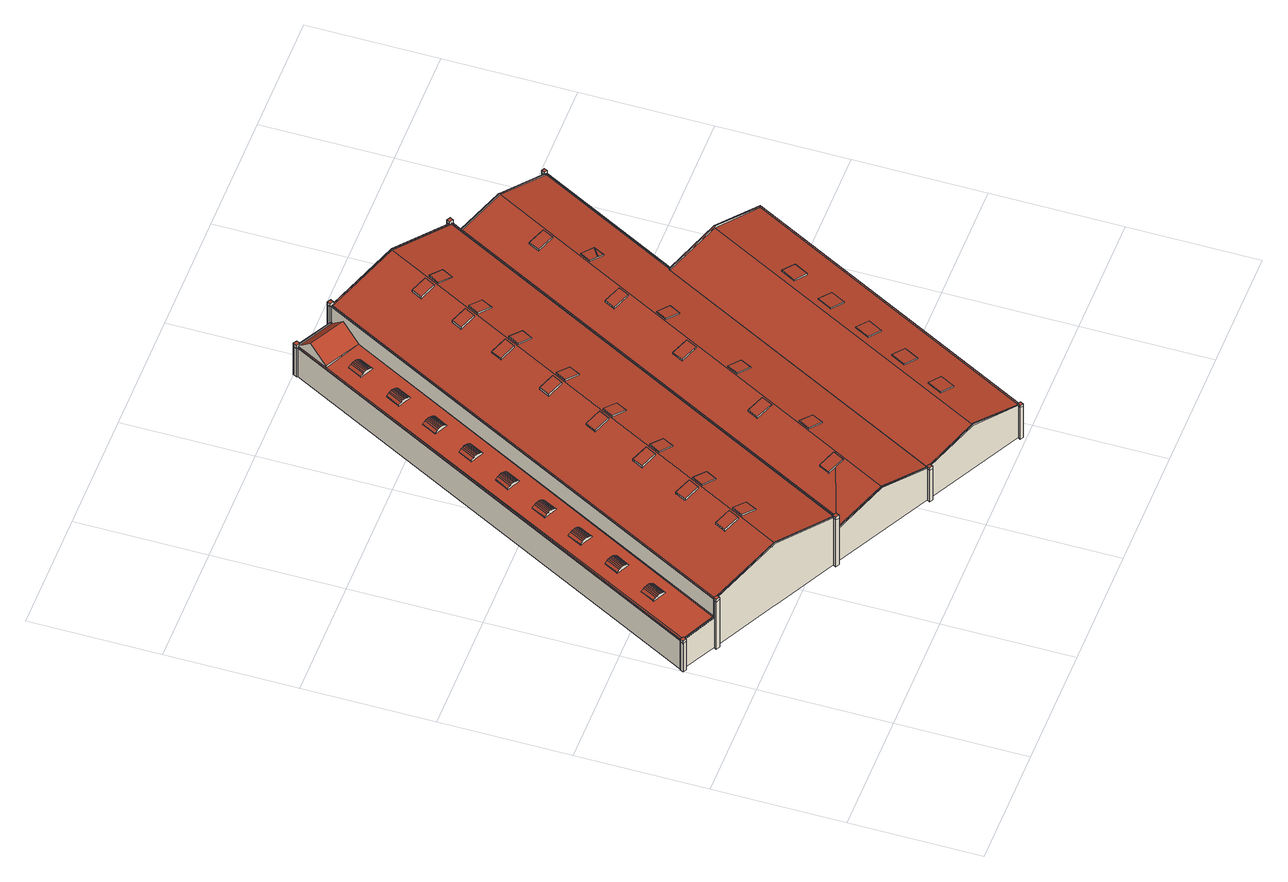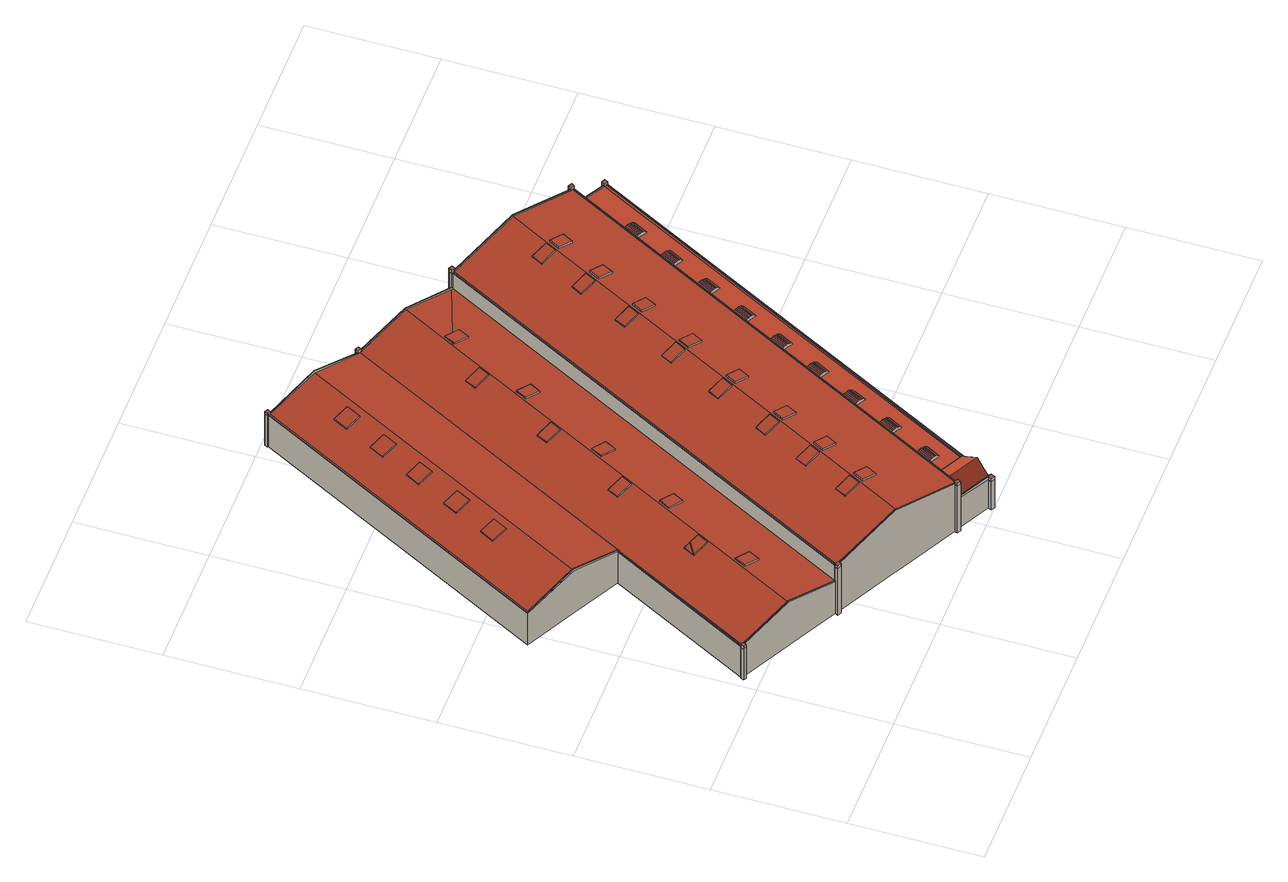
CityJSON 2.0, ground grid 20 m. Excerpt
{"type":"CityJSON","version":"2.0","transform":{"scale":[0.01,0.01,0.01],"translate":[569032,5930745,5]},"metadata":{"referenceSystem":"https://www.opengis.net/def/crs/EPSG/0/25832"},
"CityObjects":{
"building1":{"type":"Building","attributes":{"Grundfläche 2D":"4570.518502","Grundhöhe NN":"5.281"},"children":["building1-1","building1-2","building1-3","building1-4","building1-5","building1-6","building1-7","building1-8","building1-9","building1-10","building1-11","building1-12","building1-13","building1-14","building1-15","building1-16","building1-17","building1-18","building1-19","building1-20","building1-21","building1-22","building1-23","building1-24","building1-25","building1-26","building1-27","building1-28","building1-29","building1-30","building1-31","building1-32","building1-33","building1-34","building1-35","building1-36","building1-37","building1-38","building1-39","building1-40","building1-41","building1-42","building1-43","building1-44","building1-45","building1-46","building1-47","building1-48","building1-49","building1-50","building1-51","building1-52","building1-53","building1-54","building1-55","building1-56"],"geometry":[{"type":"MultiSurface","lod":"3","boundaries":[[[0,1,2]],[[1,3,2]],[[1,4,5,3]],[[4,6,7,5]],[[8,7,6]],[[8,9,10,11]],[[11,7,8]],[[12,13,14,15]],[[16,17,18,19,20,21,22,23,24,25,26,27,28,29,30,31,32,33,34,35,36,37,38,39]],[[40,41,42]],[[43,41,40]],[[44,45,46]],[[45,47,46]],[[48,49,50,51,16,39,38,37,36,35,34,52,53,54,42,41,55,56,46,47]],[[57,58,59,60,61]],[[62,63,64,65]],[[66,67,68,69,70,64,63,71]],[[72,73,74,75,76,77]],[[78,79,80,81]],[[82,83,84,85,81,80,79,86,87,88,89,90]],[[85,91,92,93,94,79,78,81]],[[95,96,97,98,99,100,101,102,103,104,105,106,107,108,109,110,111,88,87,86,79,94,93,92],[112,113,112,86]],[[112,86,112,113]],[[114,115,116,117,118,119,120,121,122,123,124]],[[125,126,104,127,128,101,129,130,114,124,123,131,132]],[[133,134,135]],[[133,136,137,138]],[[133,139,134]],[[139,140,134]],[[134,140,141,142]],[[143,144,145,146,141,140,147]],[[140,139,147]],[[137,147,139,133,138]],[[148,149,150,151]],[[152,150,149,153,154,155]],[[156,157,158,145,144,159,155,154,160,161,162]],[[134,142,163,164,165]],[[126,125,0,2]],[[131,123,122,8,6,4,1,0,125,132]],[[8,122,121,9]],[[120,166,11,10]],[[166,167,168,169,170,2,3,5,7,11]],[[23,13,12,25,24]],[[22,26,15,14]],[[46,59,58,57,41,171]],[[56,55,61,60]],[[70,69,159,144,143,147,65,64]],[[147,137,62,65]],[[72,157,142,74,73]],[[77,76,75,141,146,145,158]],[[166,120,172,173]],[[174,175,106,105,104,126,169,168,167,166,173,176]],[[100,129,101]],[[129,100,99,130]],[[114,130,99,177,178,115]],[[116,115,178,179]],[[117,116,179,180]],[[181,119,118,117,180,182]],[[120,119,181,172]],[[22,84,83,26]],[[27,26,83,82,183]],[[27,183,82,90,184,185,186,30,29,28]],[[31,30,186,187]],[[32,31,187,188]],[[189,190,52,34,33,32,188,191]],[[53,52,190,192]],[[54,53,192,193]],[[194,153,149,195,43,40,42,54,193,196]],[[43,195,149,148,197,41]],[[62,137,136,46,171,41,197,148,151,71,63]],[[44,46,136,133,198]],[[44,198,133,135,199,45]],[[45,199,135,200,201,47]],[[48,47,201,202]],[[49,48,202,203]],[[50,49,203,204]],[[205,206,17,16,51,50,204,207]],[[18,17,206,208]],[[19,18,208,209]],[[210,21,20,19,209,211,91,85]],[[21,210,85,84,22]],[[154,153,194,212]],[[160,154,212,213]],[[161,160,213,214]],[[215,156,162,161,214,216]],[[157,156,215,217]],[[142,157,217,218]],[[163,142,218,219]],[[164,163,219,220]],[[165,164,220,221]],[[134,165,221,222]],[[135,134,222,200]],[[95,92,91,211,223]],[[96,95,223,224]],[[97,96,224,225]],[[98,97,225,226]],[[99,98,226,177]],[[128,102,101]],[[102,128,127,103]],[[127,104,103]],[[107,106,175,227]],[[108,107,227,228]],[[109,108,228,229]],[[110,109,229,230]],[[111,110,230,231]],[[90,89,88,111,231,232,233,184]],[[221,220,219,218,217,215,216,214,213,212,194,196,193,192,190,189,191,188,187,186,185,184,233,232,231,230,229,228,227,175,174,176,173,172,181,182,180,179,178,177,226,225,224,223,211,209,208,206,205,207,204,203,202,201,200,222]]],"semantics":{"surfaces":[{"type":"RoofSurface"},{"type":"WallSurface"},{"type":"GroundSurface"}],"values":[0,0,0,0,0,0,0,0,0,0,0,0,0,0,0,0,0,0,0,0,0,0,0,0,0,0,0,0,0,0,0,0,0,0,0,0,0,1,1,1,1,1,1,1,1,1,1,1,1,1,1,1,1,1,1,1,1,1,1,1,1,1,1,1,1,1,1,1,1,1,1,1,1,1,1,1,1,1,1,1,1,1,1,1,1,1,1,1,1,1,1,1,1,1,1,1,1,1,1,1,1,1,1,1,1,1,2]}}]},
"building1-1":{"type":"BuildingInstallation","parents":["building1"],"geometry":[{"type":"MultiSurface","lod":"3","boundaries":[[[234,235,236,237]],[[238,239,237,236]],[[234,237,239,240]],[[235,234,240,241]],[[241,238,236,235]]],"semantics":{"surfaces":[{"type":"RoofSurface"},{"type":"WallSurface"}],"values":[0,1,1,1,1]}}]},
"building1-2":{"type":"BuildingInstallation","parents":["building1"],"geometry":[{"type":"MultiSurface","lod":"3","boundaries":[[[242,243,244,245]],[[245,244,246,247]],[[242,245,247,248]],[[243,242,248,249]],[[244,243,249,246]]],"semantics":{"surfaces":[{"type":"RoofSurface"},{"type":"WallSurface"}],"values":[0,1,1,1,1]}}]},
"building1-3":{"type":"BuildingInstallation","parents":["building1"],"geometry":[{"type":"MultiSurface","lod":"3","boundaries":[[[250,251,252,253]],[[253,252,254,255]],[[255,256,250,253]],[[251,250,256,257]],[[257,254,252,251]]],"semantics":{"surfaces":[{"type":"RoofSurface"},{"type":"WallSurface"}],"values":[0,1,1,1,1]}}]},
"building1-4":{"type":"BuildingInstallation","parents":["building1"],"geometry":[{"type":"MultiSurface","lod":"3","boundaries":[[[258,259,260,261]],[[261,260,262,263]],[[258,261,263,264]],[[259,258,264,265]],[[260,259,265,262]]],"semantics":{"surfaces":[{"type":"RoofSurface"},{"type":"WallSurface"}],"values":[0,1,1,1,1]}}]},
"building1-5":{"type":"BuildingInstallation","parents":["building1"],"geometry":[{"type":"MultiSurface","lod":"3","boundaries":[[[266,267,268,269,270,271,272,273,274]],[[32,275,276,269,268,267,31]],[[277,25,12,15,26,27,272,271,270,269,276]],[[29,30,266,274,273,272,27,28]],[[31,267,266,30]]],"semantics":{"surfaces":[{"type":"RoofSurface"},{"type":"WallSurface"}],"values":[0,1,1,1,1]}}]},
"building1-6":{"type":"BuildingInstallation","parents":["building1"],"geometry":[{"type":"MultiSurface","lod":"3","boundaries":[[[278,279,280,281]],[[281,280,282,283]],[[278,281,283,284]],[[279,278,284,285]],[[280,279,285,282]]],"semantics":{"surfaces":[{"type":"RoofSurface"},{"type":"WallSurface"}],"values":[0,1,1,1,1]}}]},
"building1-7":{"type":"BuildingInstallation","parents":["building1"],"geometry":[{"type":"MultiSurface","lod":"3","boundaries":[[[286,287,288,289,290,291,292,293,294,295]],[[287,54,42,40,289,288]],[[40,43,290,289]],[[290,43,41,57,61,55,296,297,293,292,291]],[[297,298,299,52,53,286,295,294,293]],[[53,54,287,286]]],"semantics":{"surfaces":[{"type":"RoofSurface"},{"type":"WallSurface"}],"values":[0,1,1,1,1,1]}}]},
"building1-8":{"type":"BuildingInstallation","parents":["building1"],"geometry":[{"type":"MultiSurface","lod":"3","boundaries":[[[300,301,302,303]],[[303,302,304,305]],[[305,306,300,303]],[[301,300,306,307]],[[302,301,307,304]]],"semantics":{"surfaces":[{"type":"RoofSurface"},{"type":"WallSurface"}],"values":[0,1,1,1,1]}}]},
"building1-9":{"type":"BuildingInstallation","parents":["building1"],"geometry":[{"type":"MultiSurface","lod":"3","boundaries":[[[308,309,310,311]],[[311,310,312,313]],[[313,314,308,311]],[[314,315,309,308]],[[310,309,315,312]]],"semantics":{"surfaces":[{"type":"RoofSurface"},{"type":"WallSurface"}],"values":[0,1,1,1,1]}}]},
"building1-10":{"type":"BuildingInstallation","parents":["building1"],"geometry":[{"type":"MultiSurface","lod":"3","boundaries":[[[316,317,318]],[[319,320,321,316,318,322]],[[323,320,319]],[[324,325,326]],[[323,324,326,320]],[[319,322,318,327,39,328]],[[323,319,328,329]],[[324,323,329,330]],[[330,331,325,324]],[[50,51,16,17,316,321,320,326]]],"semantics":{"surfaces":[{"type":"RoofSurface"},{"type":"WallSurface"}],"values":[0,0,0,0,0,1,1,1,1,1]}}]},
"building1-11":{"type":"BuildingInstallation","parents":["building1"],"geometry":[{"type":"MultiSurface","lod":"3","boundaries":[[[332,276,275,333,334,335]],[[333,336,299,298,297,337,338,334]],[[32,33,34,52,299,336,333,275]],[[296,339,337,297]],[[340,335,334,338,337,339,35,341]],[[340,342,332,335]],[[342,277,276,332]]],"semantics":{"surfaces":[{"type":"RoofSurface"},{"type":"WallSurface"}],"values":[0,0,1,1,1,1,1]}}]},
"building1-12":{"type":"BuildingInstallation","parents":["building1"],"geometry":[{"type":"MultiSurface","lod":"3","boundaries":[[[343,344,345,346]],[[346,345,347,348]],[[343,346,348,349]],[[344,343,349,350]],[[345,344,350,347]]],"semantics":{"surfaces":[{"type":"RoofSurface"},{"type":"WallSurface"}],"values":[0,1,1,1,1]}}]},
"building1-13":{"type":"BuildingInstallation","parents":["building1"],"geometry":[{"type":"MultiSurface","lod":"3","boundaries":[[[351,352,353,354,355,356,357,358,359]],[[356,355,45,47]],[[47,48,357,356]],[[48,49,358,357]],[[50,326,359,358,49]],[[326,325,351,359]],[[331,56,60,59,46,44,354,353,352,351,325]],[[44,45,355,354]]],"semantics":{"surfaces":[{"type":"RoofSurface"},{"type":"WallSurface"}],"values":[0,1,1,1,1,1,1,1]}}]},
"building1-14":{"type":"BuildingInstallation","parents":["building1"],"geometry":[{"type":"MultiSurface","lod":"3","boundaries":[[[360,361,362,363,364]],[[362,361,360,365,366,367]],[[363,362,367,368]],[[364,363,368,369]],[[360,364,369,365]]],"semantics":{"surfaces":[{"type":"RoofSurface"},{"type":"WallSurface"}],"values":[0,1,1,1,1]}}]},
"building1-15":{"type":"BuildingInstallation","parents":["building1"],"geometry":[{"type":"MultiSurface","lod":"3","boundaries":[[[370,371,372,373]],[[374,375,373,372]],[[375,376,370,373]],[[371,370,376,377]],[[372,371,377,374]]],"semantics":{"surfaces":[{"type":"RoofSurface"},{"type":"WallSurface"}],"values":[0,1,1,1,1]}}]},
"building1-16":{"type":"BuildingInstallation","parents":["building1"],"geometry":[{"type":"MultiSurface","lod":"3","boundaries":[[[378,379,380,381]],[[381,380,382,383]],[[378,381,383,384]],[[384,385,379,378]],[[380,379,385,382]]],"semantics":{"surfaces":[{"type":"RoofSurface"},{"type":"WallSurface"}],"values":[0,1,1,1,1]}}]},
"building1-17":{"type":"BuildingInstallation","parents":["building1"],"geometry":[{"type":"MultiSurface","lod":"3","boundaries":[[[386,387,388,389]],[[389,388,390,391]],[[391,392,386,389]],[[392,393,387,386]],[[388,387,393,390]]],"semantics":{"surfaces":[{"type":"RoofSurface"},{"type":"WallSurface"}],"values":[0,1,1,1,1]}}]},
"building1-18":{"type":"BuildingInstallation","parents":["building1"],"geometry":[{"type":"MultiSurface","lod":"3","boundaries":[[[394,395,396,397]],[[397,396,398,399]],[[399,400,394,397]],[[400,401,395,394]],[[395,401,398,396]]],"semantics":{"surfaces":[{"type":"RoofSurface"},{"type":"WallSurface"}],"values":[0,1,1,1,1]}}]},
"building1-19":{"type":"BuildingInstallation","parents":["building1"],"geometry":[{"type":"MultiSurface","lod":"3","boundaries":[[[402,403,404,405]],[[405,404,406,407]],[[402,405,407,408]],[[403,402,408,409]],[[404,403,409,406]]],"semantics":{"surfaces":[{"type":"RoofSurface"},{"type":"WallSurface"}],"values":[0,1,1,1,1]}}]},
"building1-20":{"type":"BuildingInstallation","parents":["building1"],"geometry":[{"type":"MultiSurface","lod":"3","boundaries":[[[410,411,412,413]],[[414,415,413,412]],[[415,416,410,413]],[[411,410,416,417]],[[412,411,417,414]]],"semantics":{"surfaces":[{"type":"RoofSurface"},{"type":"WallSurface"}],"values":[0,1,1,1,1]}}]},
"building1-21":{"type":"BuildingInstallation","parents":["building1"],"geometry":[{"type":"MultiSurface","lod":"3","boundaries":[[[418,419,420,421]],[[421,420,422,423]],[[418,421,423,424]],[[419,418,424,425]],[[420,419,425,422]]],"semantics":{"surfaces":[{"type":"RoofSurface"},{"type":"WallSurface"}],"values":[0,1,1,1,1]}}]},
"building1-22":{"type":"BuildingInstallation","parents":["building1"],"geometry":[{"type":"MultiSurface","lod":"3","boundaries":[[[426,427,428,429,430,431,432,433,434,435]],[[318,317,428,427]],[[317,316,429,428]],[[18,430,429,316,17]],[[18,19,431,430]],[[19,20,21,433,432,431]],[[22,14,13,435,434,433,21]],[[436,426,435,13,23]],[[327,318,427,426,436]]],"semantics":{"surfaces":[{"type":"RoofSurface"},{"type":"WallSurface"}],"values":[0,1,1,1,1,1,1,1,1]}}]},
"building1-23":{"type":"BuildingInstallation","parents":["building1"],"geometry":[{"type":"MultiSurface","lod":"3","boundaries":[[[437,438,439,440]],[[440,439,441,442]],[[437,440,442,443]],[[443,444,438,437]],[[444,441,439,438]]],"semantics":{"surfaces":[{"type":"RoofSurface"},{"type":"WallSurface"}],"values":[0,1,1,1,1]}}]},
"building1-24":{"type":"BuildingInstallation","parents":["building1"],"geometry":[{"type":"MultiSurface","lod":"3","boundaries":[[[445,446,447,448]],[[445,448,449,450]],[[448,447,451,449]],[[446,445,450,452]],[[447,446,452,451]]],"semantics":{"surfaces":[{"type":"RoofSurface"},{"type":"WallSurface"}],"values":[0,1,1,1,1]}}]},
"building1-25":{"type":"BuildingInstallation","parents":["building1"],"geometry":[{"type":"MultiSurface","lod":"3","boundaries":[[[453,454,455,456]],[[456,455,457,458]],[[458,459,453,456]],[[459,460,454,453]],[[455,454,460,457]]],"semantics":{"surfaces":[{"type":"RoofSurface"},{"type":"WallSurface"}],"values":[0,1,1,1,1]}}]},
"building1-26":{"type":"BuildingInstallation","parents":["building1"],"geometry":[{"type":"MultiSurface","lod":"3","boundaries":[[[461,462,463,464]],[[464,463,465,466]],[[466,467,461,464]],[[467,468,462,461]],[[463,462,468,465]]],"semantics":{"surfaces":[{"type":"RoofSurface"},{"type":"WallSurface"}],"values":[0,1,1,1,1]}}]},
"building1-27":{"type":"BuildingInstallation","parents":["building1"],"geometry":[{"type":"MultiSurface","lod":"3","boundaries":[[[469,470,471,472,473,474]],[[475,471,470,476]],[[477,475,476,478]],[[479,477,478,480]],[[481,479,480,482]],[[483,481,482,484]],[[485,483,484,486]],[[487,485,486,488]],[[489,487,488,490]],[[491,492,474,473]],[[476,470,469,474,492,493,494,495,496,497,498,499,490,488,486,484,482,480,478]],[[499,500,489,490]],[[485,487,489,500,501,502,503,504,491,473,472,471,475,477,479,481,483]]],"semantics":{"surfaces":[{"type":"RoofSurface"},{"type":"WallSurface"}],"values":[0,0,0,0,0,0,0,0,0,1,1,1,1]}}]},
"building1-28":{"type":"BuildingInstallation","parents":["building1"],"geometry":[{"type":"MultiSurface","lod":"3","boundaries":[[[505,506,507,508,509,510]],[[511,507,506,512]],[[513,511,512,514]],[[515,513,514,516]],[[517,515,516,518]],[[519,517,518,520]],[[521,519,520,522]],[[523,521,522,524]],[[525,523,524,526]],[[527,528,510,509]],[[505,510,528,529,530,531,532,533,534,535,526,524,522,520,518,516,514,512,506]],[[535,536,525,526]],[[536,537,538,539,540,541,542,527,509,508,507,511,513,515,517,519,521,523,525]]],"semantics":{"surfaces":[{"type":"RoofSurface"},{"type":"WallSurface"}],"values":[0,0,0,0,0,0,0,0,0,1,1,1,1]}}]},
"building1-29":{"type":"BuildingInstallation","parents":["building1"],"geometry":[{"type":"MultiSurface","lod":"3","boundaries":[[[543,544,545,546,547,548]],[[549,545,544,550]],[[551,549,550,552]],[[553,551,552,554]],[[555,553,554,556]],[[557,555,556,558]],[[559,557,558,560]],[[561,559,560,562]],[[563,561,562,564]],[[565,566,548,547]],[[543,548,566,567,568,569,570,571,572,564,562,560,558,556,554,552,550,544]],[[572,573,563,564]],[[573,574,575,576,577,565,547,546,545,549,551,553,555,557,559,561,563]]],"semantics":{"surfaces":[{"type":"RoofSurface"},{"type":"WallSurface"}],"values":[0,0,0,0,0,0,0,0,0,1,1,1,1]}}]},
"building1-30":{"type":"BuildingInstallation","parents":["building1"],"geometry":[{"type":"MultiSurface","lod":"3","boundaries":[[[578,579,580,581,582,583,584]],[[164,165,580,579]],[[134,585,586,582,581,580,165]],[[582,586,583]],[[586,139,140]],[[586,140,583]],[[141,75,74,142,163,578,584,583,140]],[[163,164,579,578]]],"semantics":{"surfaces":[{"type":"RoofSurface"},{"type":"WallSurface"}],"values":[0,1,1,1,1,1,1,1]}}]},
"building1-31":{"type":"BuildingInstallation","parents":["building1"],"geometry":[{"type":"MultiSurface","lod":"3","boundaries":[[[199,198,587,586,585]],[[134,135,199,585]],[[133,138,587,198,199,135]],[[138,139,586,587]]],"semantics":{"surfaces":[{"type":"RoofSurface"},{"type":"WallSurface"}],"values":[0,1,1,1]}}]},
"building1-32":{"type":"BuildingInstallation","parents":["building1"],"geometry":[{"type":"MultiSurface","lod":"3","boundaries":[[[588,589,590,591,592,593]],[[594,590,589,595]],[[596,594,595,597]],[[598,596,597,599]],[[600,598,599,601]],[[602,600,601,603]],[[604,602,603,605]],[[606,604,605,607]],[[608,606,607,609]],[[610,611,593,592]],[[588,593,611,612,613,614,615,616,617,609,607,605,603,601,599,597,595,589]],[[617,618,608,609]],[[608,618,619,620,621,622,623,610,592,591,590,594,596,598,600,602,604,606]]],"semantics":{"surfaces":[{"type":"RoofSurface"},{"type":"WallSurface"}],"values":[0,0,0,0,0,0,0,0,0,1,1,1,1]}}]},
"building1-33":{"type":"BuildingInstallation","parents":["building1"],"geometry":[{"type":"MultiSurface","lod":"3","boundaries":[[[624,625,626,627,628,629]],[[630,626,625,631]],[[632,630,631,633]],[[634,632,633,635]],[[636,634,635,637]],[[638,636,637,639]],[[640,638,639,641]],[[642,640,641,643]],[[644,642,643,645]],[[646,647,629,628]],[[647,648,649,650,651,652,653,645,643,641,639,637,635,633,631,625,624,629]],[[653,654,644,645]],[[644,654,655,656,657,658,659,660,646,628,627,626,630,632,634,636,638,640,642]]],"semantics":{"surfaces":[{"type":"RoofSurface"},{"type":"WallSurface"}],"values":[0,0,0,0,0,0,0,0,0,1,1,1,1]}}]},
"building1-34":{"type":"BuildingInstallation","parents":["building1"],"geometry":[{"type":"MultiSurface","lod":"3","boundaries":[[[661,662,663,664,665,666,667,197,195,668,669]],[[69,68,67,665,664,663]],[[67,66,666,665]],[[66,71,667,666]],[[151,148,197,667,71]],[[149,195,197,148]],[[149,153,668,195]],[[153,154,669,668]],[[663,662,670,159,69]]],"semantics":{"surfaces":[{"type":"RoofSurface"},{"type":"WallSurface"}],"values":[0,1,1,1,1,1,1,1,1]}}]},
"building1-35":{"type":"BuildingInstallation","parents":["building1"],"geometry":[{"type":"MultiSurface","lod":"3","boundaries":[[[671,672,673,674,675,676,677,678,679]],[[662,661,676,675]],[[661,669,677,676]],[[160,678,677,669,154]],[[160,161,679,678]],[[161,162,156,672,671,679]],[[672,156,157,72,77,158,670,662,675,674,673]]],"semantics":{"surfaces":[{"type":"RoofSurface"},{"type":"WallSurface"}],"values":[0,1,1,1,1,1,1]}}]},
"building1-36":{"type":"BuildingInstallation","parents":["building1"],"geometry":[{"type":"MultiSurface","lod":"3","boundaries":[[[680,681,682,683,684,685]],[[686,682,681,687]],[[688,686,687,689]],[[690,688,689,691]],[[692,690,691,693]],[[694,692,693,695]],[[696,694,695,697]],[[698,696,697,699]],[[700,698,699,701]],[[702,703,685,684]],[[703,704,705,706,707,701,699,697,695,693,691,689,687,681,680,685]],[[707,708,700,701]],[[708,709,710,711,712,713,714,715,702,684,683,682,686,688,690,692,694,696,698,700]]],"semantics":{"surfaces":[{"type":"RoofSurface"},{"type":"WallSurface"}],"values":[0,0,0,0,0,0,0,0,0,1,1,1,1]}}]},
"building1-37":{"type":"BuildingInstallation","parents":["building1"],"geometry":[{"type":"MultiSurface","lod":"3","boundaries":[[[716,717,718,719,720,721]],[[722,718,717,723]],[[724,722,723,725]],[[726,724,725,727]],[[728,726,727,729]],[[730,728,729,731]],[[732,730,731,733]],[[734,732,733,735]],[[736,734,735,737]],[[738,739,721,720]],[[716,721,739,740,741,742,743,744,737,735,733,731,729,727,725,723,717]],[[744,745,736,737]],[[745,746,747,748,749,750,751,752,738,720,719,718,722,724,726,728,730,732,734,736]]],"semantics":{"surfaces":[{"type":"RoofSurface"},{"type":"WallSurface"}],"values":[0,0,0,0,0,0,0,0,0,1,1,1,1]}}]},
"building1-38":{"type":"BuildingInstallation","parents":["building1"],"geometry":[{"type":"MultiSurface","lod":"3","boundaries":[[[753,754,755,756,757,758]],[[759,755,754,760]],[[761,759,760,762]],[[763,761,762,764]],[[765,763,764,766]],[[767,765,766,768]],[[769,767,768,770]],[[771,769,770,772]],[[773,771,772,774]],[[775,776,773,774]],[[777,778,758,757]],[[778,779,780,781,782,783,784,785,775,774,772,770,768,766,764,762,760,754,753,758]],[[776,786,787,788,777,757,756,755,759,761,763,765,767,769,771,773]]],"semantics":{"surfaces":[{"type":"RoofSurface"},{"type":"WallSurface"}],"values":[0,0,0,0,0,0,0,0,0,1,1,1,1]}}]},
"building1-39":{"type":"BuildingInstallation","parents":["building1"],"geometry":[{"type":"MultiSurface","lod":"3","boundaries":[[[789,790,791,792,793,794]],[[795,791,790,796]],[[797,795,796,798]],[[799,797,798,800]],[[801,799,800,802]],[[803,801,802,804]],[[805,803,804,806]],[[807,805,806,808]],[[809,807,808,810]],[[811,812,809,810]],[[813,814,794,793]],[[789,794,814,815,816,817,818,819,811,810,808,806,804,802,800,798,796,790]],[[809,812,820,821,822,823,824,813,793,792,791,795,797,799,801,803,805,807]]],"semantics":{"surfaces":[{"type":"RoofSurface"},{"type":"WallSurface"}],"values":[0,0,0,0,0,0,0,0,0,1,1,1,1]}}]},
"building1-40":{"type":"BuildingInstallation","parents":["building1"],"geometry":[{"type":"MultiSurface","lod":"3","boundaries":[[[825,210,826,827,828,829,830]],[[827,831,832,833,834,835,828]],[[91,92,95,831,827,826]],[[836,837,834,833]],[[828,835,834,837,838,93,839,830,829]],[[839,840,825,830]],[[210,825,840,85]],[[91,826,210,85]]],"semantics":{"surfaces":[{"type":"RoofSurface"},{"type":"WallSurface"}],"values":[0,0,1,1,1,1,1,1]}}]},
"building1-41":{"type":"BuildingInstallation","parents":["building1"],"geometry":[{"type":"MultiSurface","lod":"3","boundaries":[[[841,183,842,843,844]],[[843,845,846,847,848,849,844]],[[82,850,842,183,841,90]],[[87,851,846,845,843,842,850,852]],[[851,853,847,846]],[[89,90,841,844,849,848,111,88]]],"semantics":{"surfaces":[{"type":"RoofSurface"},{"type":"WallSurface"}],"values":[0,0,1,1,1,1]}}]},
"building1-42":{"type":"BuildingInstallation","parents":["building1"],"geometry":[{"type":"MultiSurface","lod":"3","boundaries":[[[854,855,856,857]],[[857,856,858,859]],[[859,860,854,857]],[[860,861,855,854]],[[856,855,861,858]]],"semantics":{"surfaces":[{"type":"RoofSurface"},{"type":"WallSurface"}],"values":[0,1,1,1,1]}}]},
"building1-43":{"type":"BuildingInstallation","parents":["building1"],"geometry":[{"type":"MultiSurface","lod":"3","boundaries":[[[862,863,864,865,866,867]],[[853,868,869,870,107,108,865,864,863,862,847]],[[108,109,866,865]],[[109,110,867,866]],[[867,110,111,848,847,862]]],"semantics":{"surfaces":[{"type":"RoofSurface"},{"type":"WallSurface"}],"values":[0,1,1,1,1]}}]},
"building1-44":{"type":"BuildingInstallation","parents":["building1"],"geometry":[{"type":"MultiSurface","lod":"3","boundaries":[[[871,872,873,874]],[[874,873,875,876]],[[871,874,876,877]],[[872,871,877,878]],[[873,872,878,875]]],"semantics":{"surfaces":[{"type":"RoofSurface"},{"type":"WallSurface"}],"values":[0,1,1,1,1]}}]},
"building1-45":{"type":"BuildingInstallation","parents":["building1"],"geometry":[{"type":"MultiSurface","lod":"3","boundaries":[[[879,880,881,882,883,884,885,886]],[[833,832,831,95,96,884,883,882,881]],[[96,97,885,884]],[[97,98,886,885]],[[99,130,887,879,886,98]],[[879,887,888,880]],[[129,130,99,100]],[[880,888,129,100,101,102,836,833,881]]],"semantics":{"surfaces":[{"type":"RoofSurface"},{"type":"WallSurface"}],"values":[0,1,1,1,1,1,1,1]}}]},
"building1-46":{"type":"BuildingInstallation","parents":["building1"],"geometry":[{"type":"MultiSurface","lod":"3","boundaries":[[[889,890,891,892]],[[892,891,893,894]],[[889,892,894,895]],[[890,889,895,896]],[[891,890,896,893]]],"semantics":{"surfaces":[{"type":"RoofSurface"},{"type":"WallSurface"}],"values":[0,1,1,1,1]}}]},
"building1-47":{"type":"BuildingInstallation","parents":["building1"],"geometry":[{"type":"MultiSurface","lod":"3","boundaries":[[[897,898,899,900]],[[900,899,901,902]],[[902,903,897,900]],[[898,897,903,904]],[[899,898,904,901]]],"semantics":{"surfaces":[{"type":"RoofSurface"},{"type":"WallSurface"}],"values":[0,1,1,1,1]}}]},
"building1-48":{"type":"BuildingInstallation","parents":["building1"],"geometry":[{"type":"MultiSurface","lod":"3","boundaries":[[[905,906,907,908,909,910,911,912]],[[908,907,913,78]],[[909,908,78,80]],[[910,909,80,914]],[[911,910,914,915]],[[912,911,915,916]],[[917,913,907,906,905,912,916,81]]],"semantics":{"surfaces":[{"type":"RoofSurface"},{"type":"WallSurface"}],"values":[0,1,1,1,1,1,1]}}]},
"building1-49":{"type":"BuildingInstallation","parents":["building1"],"geometry":[{"type":"MultiSurface","lod":"3","boundaries":[[[918,919,920,921]],[[921,920,922,923]],[[918,921,923,924]],[[919,918,924,925]],[[920,919,925,922]]],"semantics":{"surfaces":[{"type":"RoofSurface"},{"type":"WallSurface"}],"values":[0,1,1,1,1]}}]},
"building1-50":{"type":"BuildingInstallation","parents":["building1"],"geometry":[{"type":"MultiSurface","lod":"3","boundaries":[[[926,927,928]],[[926,928,929]],[[930,931,927,926,932]],[[933,929,928,927,931,934,113,935]],[[933,936,926,929]],[[936,937,932,926]],[[932,937,112,930]],[[112,934,931,930]]],"semantics":{"surfaces":[{"type":"RoofSurface"},{"type":"WallSurface"}],"values":[0,0,0,1,1,1,1,1]}}]},
"building1-51":{"type":"BuildingInstallation","parents":["building1"],"geometry":[{"type":"MultiSurface","lod":"3","boundaries":[[[938,939,940,941]],[[941,940,942,943]],[[938,941,943,944]],[[939,938,944,945]],[[940,939,945,942]]],"semantics":{"surfaces":[{"type":"RoofSurface"},{"type":"WallSurface"}],"values":[0,1,1,1,1]}}]},
"building1-52":{"type":"BuildingInstallation","parents":["building1"],"geometry":[{"type":"MultiSurface","lod":"3","boundaries":[[[170,869,2]],[[870,869,170]],[[105,126,2,869,868]],[[169,105,106]],[[107,870,170,169,106]]],"semantics":{"surfaces":[{"type":"RoofSurface"},{"type":"WallSurface"}],"values":[0,0,1,1,1]}}]},
"building1-53":{"type":"BuildingInstallation","parents":["building1"],"geometry":[{"type":"MultiSurface","lod":"3","boundaries":[[[946,947,948,949]],[[949,948,950,951]],[[946,949,951,952]],[[952,953,947,946]],[[948,947,953,950]]],"semantics":{"surfaces":[{"type":"RoofSurface"},{"type":"WallSurface"}],"values":[0,1,1,1,1]}}]},
"building1-54":{"type":"BuildingInstallation","parents":["building1"],"geometry":[{"type":"MultiSurface","lod":"3","boundaries":[[[954,955,956,957,958,959,960]],[[116,117,956,955]],[[116,955,954,960,961,962,115]],[[117,118,119,958,957,956]],[[120,10,9,121,963,961,960,959,958,119]]],"semantics":{"surfaces":[{"type":"RoofSurface"},{"type":"WallSurface"}],"values":[0,1,1,1,1]}}]},
"building1-55":{"type":"BuildingInstallation","parents":["building1"],"geometry":[{"type":"MultiSurface","lod":"3","boundaries":[[[964,965,966,967]],[[967,966,968,969]],[[964,967,969,970]],[[965,964,970,971]],[[966,965,971,968]]],"semantics":{"surfaces":[{"type":"RoofSurface"},{"type":"WallSurface"}],"values":[0,1,1,1,1]}}]},
"building1-56":{"type":"BuildingInstallation","parents":["building1"],"geometry":[{"type":"MultiSurface","lod":"3","boundaries":[[[888,887,972,973,974]],[[975,973,972,962,961]],[[130,114,115,962,972,887]],[[963,976,975,961]],[[975,976,124,977,974,973]],[[888,974,977,129]]],"semantics":{"surfaces":[{"type":"RoofSurface"},{"type":"WallSurface"}],"values":[0,0,1,1,1,1]}}]}
},
"vertices":[
[6656,5512,673],[6668,5505,677],[6665,5529,672],[6677,5522,677],[7407,5115,909],[7416,5132,909],[7409,5114,909],[7418,5131,909],[8169,4713,673],[5744,121,673],[5762,111,673],[8196,4720,673],[6228,8569,983],[2632,1758,983],[2648,1750,983],[6244,8560,983],[1627,2272,1265],[2603,1761,971],[2580,1718,971],[2634,1689,955],[2658,1736,955],[2662,1742,955],[2648,1750,959],[2632,1758,964],[6204,8523,964],[6228,8569,964],[6244,8560,959],[6258,8553,955],[6263,8562,955],[6264,8564,955],[6286,8605,955],[6232,8634,971],[6210,8592,971],[5238,9105,1265],[5236,9107,1265],[5226,9089,1265],[4894,8460,1265],[3697,6193,1265],[1956,2895,1265],[1634,2286,1265],[4193,9652,964],[4205,9638,968],[4196,9656,964],[4190,9646,964],[591,2830,964],[584,2819,964],[606,2822,968],[584,2818,964],[563,2778,964],[617,2749,980],[638,2790,980],[1620,2276,1263],[4249,9627,980],[4272,9670,980],[4218,9698,964],[4217,9631,972],[618,2816,972],[4205,9638,983],[4200,9628,983],[606,2822,983],[618,2816,983],[4217,9631,983],[3949,9153,633],[4094,9427,847],[3548,9715,847],[3403,9441,633],[4186,9635,633],[4185,9636,633],[3668,9908,633],[3654,9916,633],[3614,9840,714],[4200,9628,633],[3633,9936,622],[3524,9728,622],[37,3125,610],[52,3117,610],[3579,9796,622],[3648,9928,622],[3840,2147,885],[3886,2163,894],[3840,2148,885],[3643,2082,847],[6258,8553,659],[6244,8560,655],[2648,1750,655],[2662,1742,660],[6297,6728,894],[7039,8132,894],[7047,8147,894],[7039,8152,891],[6263,8562,659],[2658,1736,660],[3442,1322,894],[3451,1338,894],[3800,1999,894],[4193,926,661],[4172,885,661],[4220,860,646],[4241,900,646],[4243,903,646],[4246,910,646],[4226,921,653],[4216,926,656],[6650,5537,656],[6660,5531,653],[6665,5529,652],[6677,5522,648],[7839,7721,648],[7850,7715,644],[7877,7766,644],[7829,7791,659],[7806,7747,659],[6310,6686,885],[6372,6475,843],[4981,513,878],[5725,120,669],[5703,78,669],[5751,53,655],[5773,95,655],[5777,104,655],[5762,111,659],[5744,121,664],[8169,4713,664],[7409,5114,878],[4990,529,878],[6656,5512,655],[6665,5529,655],[6650,5537,650],[4216,926,650],[4246,910,659],[4243,903,659],[7407,5115,877],[6668,5505,658],[591,2830,626],[77,3087,597],[584,2819,626],[606,2822,626],[3949,9153,626],[592,2832,626],[83,3100,600],[83,3101,600],[52,3117,598],[37,3125,597],[3548,9715,599],[3614,9840,597],[3579,9796,597],[3538,9720,598],[3403,9441,599],[4205,9638,626],[4190,9646,626],[4186,9635,626],[4200,9628,626],[3710,9886,599],[4193,9652,626],[3680,9923,597],[3668,9908,597],[3619,9943,597],[3633,9936,597],[3648,9928,597],[3654,9916,597],[3706,9972,597],[3650,10002,597],[3624,9952,597],[30,3129,597],[2,3076,597],[56,3048,597],[8196,4720,659],[7418,5131,878],[7416,5132,877],[6677,5522,658],[6677,5522,672],[4200,9628,968],[5762,111,28],[8196,4720,28],[7416,5132,28],[6677,5522,28],[7418,5131,28],[4243,903,28],[5725,120,28],[5703,78,28],[5751,53,28],[5777,104,28],[5773,95,28],[6258,8553,678],[6263,8562,28],[6264,8564,28],[6286,8605,28],[6232,8634,28],[6210,8592,28],[5236,9107,28],[4249,9627,28],[5238,9105,28],[4272,9670,28],[4218,9698,28],[4193,9652,28],[4190,9646,655],[4196,9656,28],[4205,9638,655],[591,2830,641],[584,2819,641],[584,2819,28],[584,2818,28],[563,2778,28],[617,2749,28],[638,2790,28],[1627,2272,28],[2603,1761,28],[1620,2276,28],[2580,1718,28],[2634,1689,28],[2662,1742,690],[2658,1736,28],[3680,9923,28],[3706,9972,28],[3650,10002,28],[3619,9943,28],[3624,9952,28],[3633,9936,28],[37,3125,28],[30,3129,28],[2,3076,28],[56,3048,28],[77,3087,28],[4193,926,28],[4172,885,28],[4220,860,28],[4241,900,28],[7839,7721,28],[7850,7715,28],[7877,7766,28],[7829,7791,28],[7806,7747,28],[7047,8147,28],[7039,8152,28],
[6821,3211,809],[6596,3330,872],[6479,3109,872],[6704,2990,809],[6479,3109,850],[6704,2990,786],[6821,3211,786],[6596,3330,850],
[6133,1908,809],[5908,2027,872],[5791,1805,872],[6016,1687,809],[5791,1805,850],[6016,1687,786],[6133,1908,786],[5908,2027,850],
[7167,3866,809],[6942,3985,872],[6825,3764,872],[7050,3645,809],[6825,3764,850],[7050,3645,786],[7167,3866,786],[6942,3985,850],
[6472,2550,809],[6247,2668,872],[6130,2447,872],[6355,2328,809],[6130,2447,850],[6355,2328,786],[6472,2550,786],[6247,2668,850],
[6286,8605,1024],[6232,8634,1024],[6210,8592,1024],[6204,8581,1024],[6228,8569,1024],[6244,8560,1024],[6258,8553,1024],[6263,8562,1024],[6264,8564,1024],[6210,8592,985],[6204,8581,985],[6204,8581,971],
[1775,3198,1222],[1689,3036,1222],[1914,2917,1284],[2000,3079,1284],[1914,2917,1253],[2000,3079,1253],[1775,3198,1188],[1689,3036,1188],
[4272,9670,1024],[4218,9698,1024],[4196,9656,1024],[4193,9652,1024],[4190,9646,1024],[4205,9638,1024],[4217,9631,1024],[4244,9617,1024],[4247,9623,1024],[4249,9627,1024],[4244,9617,980],[4244,9617,985],[4247,9623,985],[4249,9627,985],
[3955,6068,1206],[3725,6190,1284],[3637,6024,1284],[3868,5902,1206],[3637,6024,1258],[3868,5902,1189],[3955,6068,1189],[3725,6190,1258],
[2299,2931,1206],[2068,3053,1284],[1981,2887,1284],[2211,2765,1206],[1981,2887,1258],[2211,2765,1189],[2299,2931,1189],[2068,3053,1259],
[2603,1761,993],[2605,1764,993],[2608,1771,993],[1628,2289,1286],[1620,2276,1286],[1627,2272,1284],[1634,2286,1284],[1628,2290,1286],[647,2807,993],[644,2802,993],[638,2790,993],[2608,1771,971],[1628,2289,1264],[1628,2290,1263],[647,2807,980],[644,2802,980],
[6201,8575,985],[5238,9105,1277],[5229,9087,1277],[6200,8574,985],[5236,9107,1276],[4240,9609,985],[5226,9089,1276],[4240,9609,980],[6200,8574,971],[5229,9087,1265],[6201,8575,971],
[3076,4403,1206],[2845,4524,1284],[2757,4358,1284],[2988,4236,1206],[2757,4358,1258],[2988,4236,1189],[3076,4403,1189],[2845,4524,1258],
[644,2802,1024],[618,2816,1024],[606,2822,1024],[591,2830,1024],[584,2819,1024],[584,2818,1024],[563,2778,1024],[617,2749,1024],[638,2790,1024],
[4081,6866,1284],[4298,6751,1211],[4312,6744,1206],[4400,6910,1206],[4169,7032,1284],[4081,6866,1258],[4298,6751,1193],[4312,6744,1189],[4400,6910,1189],[4169,7032,1258],
[5149,8329,1206],[4918,8450,1284],[4831,8284,1284],[5061,8162,1206],[4831,8284,1258],[5061,8162,1189],[5149,8329,1189],[4918,8450,1258],
[3431,6333,1222],[3345,6171,1222],[3570,6053,1284],[3656,6215,1284],[3570,6053,1253],[3656,6215,1253],[3431,6333,1188],[3345,6171,1188],
[2149,3907,1222],[2064,3745,1222],[2289,3626,1284],[2374,3788,1284],[2289,3626,1253],[2374,3788,1253],[2149,3907,1188],[2064,3745,1188],
[2671,3635,1206],[2440,3757,1284],[2352,3591,1284],[2583,3469,1206],[2352,3591,1258],[2583,3469,1189],[2671,3635,1189],[2440,3757,1258],
[4253,7890,1222],[4167,7728,1222],[4392,7609,1284],[4478,7771,1284],[4392,7609,1253],[4478,7771,1253],[4253,7890,1188],[4167,7728,1188],
[4778,7627,1206],[4548,7749,1284],[4460,7582,1284],[4690,7461,1206],[4460,7582,1258],[4690,7461,1189],[4778,7627,1189],[4548,7749,1258],
[2553,4671,1222],[2467,4509,1222],[2692,4390,1284],[2778,4552,1284],[2692,4390,1253],[2778,4552,1253],[2553,4671,1188],[2467,4509,1188],
[2610,1770,1024],[2608,1771,1024],[2605,1764,1024],[2603,1761,1024],[2580,1718,1024],[2634,1689,1024],[2658,1736,1024],[2662,1742,1024],[2648,1750,1024],[2632,1758,1024],[2610,1770,970],
[3877,7179,1222],[3791,7016,1222],[4016,6898,1284],[4102,7060,1284],[4016,6898,1253],[4102,7060,1253],[3877,7179,1188],[3791,7016,1188],
[4628,8601,1222],[4542,8439,1222],[4767,8320,1284],[4853,8482,1284],[4853,8482,1253],[4628,8601,1188],[4767,8320,1253],[4542,8439,1188],
[2993,5504,1222],[2907,5342,1222],[3132,5223,1284],[3218,5385,1284],[3132,5223,1253],[3218,5385,1253],[2993,5504,1188],[2907,5342,1188],
[3515,5234,1206],[3284,5356,1284],[3196,5190,1284],[3427,5068,1206],[3196,5190,1258],[3427,5068,1189],[3515,5234,1189],[3284,5356,1258],
[2014,6301,638],[2034,6291,654],[2149,6508,654],[2129,6518,638],[2111,6528,624],[1997,6311,624],[2169,6497,665],[2054,6280,665],[2188,6487,672],[2074,6270,672],[2210,6476,674],[2095,6259,674],[2231,6465,672],[2116,6248,672],[2252,6454,665],[2137,6236,665],[2272,6443,654],[2157,6226,654],[2291,6433,638],[2176,6216,638],[2306,6425,624],[2192,6208,624],[2111,6528,608],[1997,6311,608],[2034,6291,610],[2054,6280,611],[2074,6270,612],[2116,6248,614],[2137,6236,615],[2176,6216,617],[2192,6208,618],[2306,6425,618],[2231,6465,614],[2210,6476,613],[2188,6487,612],[2129,6518,609],
[1669,5647,638],[1689,5637,654],[1804,5854,654],[1783,5864,638],[1766,5874,624],[1651,5657,624],[1823,5843,665],[1709,5626,665],[1843,5833,672],[1728,5616,672],[1864,5822,674],[1750,5605,674],[1885,5811,672],[1771,5593,672],[1906,5799,665],[1792,5582,665],[1927,5789,654],[1812,5572,654],[1945,5779,638],[1831,5562,638],[1961,5771,624],[1846,5554,624],[1766,5874,608],[1651,5657,608],[1709,5626,611],[1728,5616,612],[1750,5605,613],[1771,5593,614],[1792,5582,615],[1812,5572,616],[1846,5554,618],[1961,5771,618],[1945,5779,617],[1906,5799,615],[1864,5822,613],[1843,5833,612],[1823,5843,611],[1783,5864,609],
[1332,5009,638],[1352,4998,654],[1467,5215,654],[1446,5226,638],[1429,5235,624],[1314,5018,624],[1486,5205,665],[1372,4988,665],[1506,5195,672],[1391,4978,672],[1527,5183,674],[1412,4966,674],[1548,5172,672],[1433,4955,672],[1569,5161,665],[1455,4944,665],[1590,5150,654],[1475,4933,654],[1608,5140,638],[1494,4923,638],[1624,5132,624],[1509,4915,624],[1429,5235,608],[1314,5018,608],[1372,4988,611],[1391,4978,612],[1412,4966,613],[1433,4955,614],[1494,4923,617],[1509,4915,618],[1624,5132,618],[1608,5140,617],[1590,5150,616],[1506,5195,612],[1486,5205,611],
[30,3129,647],[2,3076,647],[56,3048,647],[77,3087,647],[83,3100,647],[83,3101,647],[52,3117,647],[77,3087,613],[83,3100,613],
[592,2832,641],
[987,4356,638],[1007,4345,654],[1122,4562,654],[1102,4573,638],[1084,4582,624],[970,4365,624],[1142,4552,665],[1027,4335,665],[1161,4542,672],[1046,4325,672],[1182,4530,674],[1068,4313,674],[1204,4519,672],[1089,4302,672],[1225,4508,665],[1110,4291,665],[1245,4498,654],[1130,4280,654],[1264,4488,638],[1149,4271,638],[1279,4479,624],[1165,4262,624],[1084,4582,608],[970,4365,608],[1027,4335,611],[1046,4325,612],[1068,4313,613],[1089,4302,614],[1110,4291,615],[1165,4262,618],[1279,4479,618],[1245,4498,616],[1225,4508,615],[1182,4530,613],[1161,4542,612],[1142,4552,611],
[2357,6951,638],[2377,6940,654],[2492,7157,654],[2472,7168,638],[2454,7177,624],[2340,6960,624],[2512,7147,665],[2397,6930,665],[2531,7137,672],[2417,6920,672],[2553,7125,674],[2438,6908,674],[2574,7114,672],[2459,6897,672],[2595,7103,665],[2480,6886,665],[2615,7092,654],[2500,6875,654],[2634,7083,638],[2519,6865,638],[2649,7074,624],[2535,6857,624],[2454,7177,608],[2340,6960,608],[2357,6951,609],[2377,6940,610],[2397,6930,611],[2438,6908,613],[2519,6865,617],[2535,6857,618],[2649,7074,618],[2634,7083,617],[2595,7103,615],[2574,7114,614],[2553,7125,613],[2531,7137,612],[2472,7168,609],
[3662,9932,655],[3657,9923,655],[3654,9916,655],[3668,9908,655],[4185,9636,655],[4186,9635,655],[4200,9628,655],[4193,9652,655],[3680,9923,655],[3657,9923,597],
[3624,9952,658],[3619,9943,658],[3633,9936,658],[3648,9928,658],[3657,9923,658],[3662,9932,658],[3680,9923,658],[3706,9972,658],[3650,10002,658],
[2697,7594,638],[2717,7584,654],[2832,7801,654],[2812,7811,638],[2794,7821,624],[2680,7604,624],[2852,7790,665],[2737,7573,665],[2871,7780,672],[2756,7563,672],[2892,7769,674],[2778,7552,674],[2913,7758,672],[2799,7541,672],[2935,7746,665],[2820,7529,665],[2955,7736,654],[2840,7519,654],[2973,7726,638],[2859,7509,638],[2989,7718,624],[2874,7501,624],[2794,7821,608],[2680,7604,608],[2697,7594,609],[2820,7529,615],[2840,7519,616],[2874,7501,618],[2989,7718,618],[2973,7726,617],[2935,7746,615],[2892,7769,613],[2871,7780,612],[2852,7790,611],[2832,7801,610],[2812,7811,609],
[3394,8913,638],[3414,8903,654],[3528,9120,654],[3508,9130,638],[3491,9140,624],[3376,8923,624],[3548,9109,665],[3433,8892,665],[3567,9099,672],[3453,8882,672],[3589,9088,674],[3474,8871,674],[3610,9077,672],[3495,8860,672],[3631,9066,665],[3517,8849,665],[3651,9055,654],[3537,8838,654],[3670,9045,638],[3555,8828,638],[3686,9037,624],[3571,8820,624],[3491,9140,608],[3376,8923,608],[3433,8892,611],[3453,8882,612],[3495,8860,614],[3555,8828,617],[3571,8820,618],[3686,9037,618],[3670,9045,617],[3651,9055,616],[3631,9066,615],[3610,9077,614],[3589,9088,613],[3567,9099,612],[3548,9109,611],
[645,3707,638],[665,3697,654],[779,3914,654],[759,3924,638],[742,3934,624],[627,3717,624],[799,3903,665],[684,3686,665],[819,3893,672],[704,3676,672],[840,3882,674],[725,3665,674],[861,3871,672],[746,3654,672],[882,3859,665],[768,3642,665],[902,3849,654],[788,3632,654],[921,3839,638],[806,3622,638],[937,3831,624],[822,3614,624],[822,3614,618],[937,3831,618],[742,3934,608],[627,3717,608],[645,3707,609],[684,3686,611],[704,3676,612],[725,3665,613],[746,3654,614],[768,3642,615],[806,3622,617],[921,3839,617],[819,3893,612],[799,3903,611],
[3039,8242,638],[3059,8231,654],[3174,8448,654],[3154,8459,638],[3136,8468,624],[3021,8251,624],[3193,8438,665],[3079,8221,665],[3213,8428,672],[3098,8211,672],[3234,8416,674],[3120,8199,674],[3255,8405,672],[3141,8188,672],[3277,8394,665],[3162,8177,665],[3297,8383,654],[3182,8166,654],[3315,8374,638],[3201,8156,638],[3331,8365,624],[3217,8148,624],[3217,8148,618],[3331,8365,618],[3136,8468,608],[3021,8251,608],[3079,8221,611],[3098,8211,612],[3120,8199,613],[3141,8188,614],[3162,8177,615],[3297,8383,616],[3277,8394,615],[3234,8416,613],[3213,8428,612],[3193,8438,611],
[2662,1743,690],[2658,1736,690],[3442,1322,909],[3451,1338,909],[2677,1747,693],[2667,1752,690],[4193,926,684],[4195,928,684],[4198,935,684],[4202,942,684],[4184,951,689],[4198,935,661],[4202,942,661],[4184,951,667],[2667,1752,660],[2662,1743,660],
[6263,8562,678],[6254,8546,678],[7031,8136,911],[7039,8152,911],[7039,8132,908],[7797,7731,678],[7802,7740,678],[7806,7747,678],[7047,8147,908],[6254,8546,659],[7797,7731,659],[7031,8136,891],[7802,7740,659],
[4998,4915,844],[4911,4751,844],[5148,4626,906],[5235,4790,906],[5148,4626,884],[5235,4790,884],[4998,4915,814],[4911,4751,814],
[7802,7740,706],[7826,7728,706],[7839,7721,706],[7850,7715,706],[7877,7766,706],[7829,7791,706],[7826,7728,652],[7826,7728,672],[7839,7721,672],
[4502,2704,834],[4272,2825,906],[4183,2658,906],[4414,2537,834],[4183,2658,885],[4414,2537,814],[4502,2704,814],[4272,2825,885],
[4243,903,706],[4246,910,706],[4198,935,706],[4195,928,706],[4193,926,706],[4172,885,706],[4220,860,706],[4241,900,706],[4243,903,672],[4246,910,672],
[5635,6122,844],[5549,5958,844],[5786,5833,906],[5872,5997,906],[5786,5833,884],[5872,5997,884],[5635,6122,814],[5549,5958,814],
[5174,3977,834],[4944,4099,906],[4856,3931,906],[5086,3810,834],[4856,3931,885],[5086,3810,814],[5174,3977,814],[4944,4099,885],
[3643,2082,872],[3646,2080,873],[3770,2015,906],[3840,2147,906],[3840,2148,906],[3856,2179,906],[3619,2304,844],[3533,2140,844],[3770,2015,885],[3856,2179,885],[3619,2304,814],[3533,2140,814],[3646,2080,848],
[6346,7469,844],[6260,7305,844],[6497,7179,906],[6583,7344,906],[6497,7179,884],[6583,7344,884],[6346,7469,814],[6260,7305,814],
[6555,6592,834],[6372,6475,864],[6376,6473,863],[6467,6425,834],[6310,6686,906],[6237,6546,906],[6325,6713,906],[6467,6425,814],[6237,6546,885],[6376,6473,842],[6555,6592,814],[6325,6713,885],
[5842,5242,834],[5612,5363,906],[5524,5196,906],[5754,5075,834],[5524,5196,885],[5754,5075,814],[5842,5242,814],[5612,5363,885],
[4291,3576,844],[4205,3412,844],[4442,3287,906],[4528,3451,906],[4442,3287,884],[4528,3451,884],[4291,3576,814],[4205,3412,814],
[5725,120,700],[5703,78,700],[5751,53,700],[5773,95,700],[5777,104,700],[5762,111,700],[5730,129,700],[5730,129,672],[5725,120,672],[5730,129,669],
[5791,1261,809],[5566,1379,872],[5449,1158,872],[5674,1039,809],[5449,1158,850],[5674,1039,786],[5791,1261,786],[5566,1379,850],
[4981,513,914],[4990,529,914],[4251,919,672],[5733,136,672],[5733,136,669],[4251,919,659]
]}
